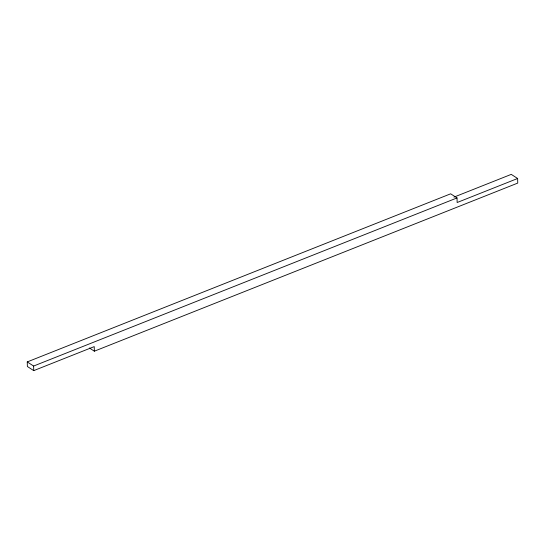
<?xml version="1.0" encoding="UTF-8"?>
<svg xmlns="http://www.w3.org/2000/svg" width="545" height="545" viewBox="0 0 545 545"><rect width="100%" height="100%" fill="white"/><g stroke="black" fill="none" stroke-linecap="round" stroke-linejoin="round"><path stroke-width="0.82" d="M94.346 351.191L94.224 346.613L33.742 370.627L27.373 366.506L27.25 361.921L450.654 193.809L457.023 197.93L457.146 202.515L517.627 178.494L517.75 183.079L94.346 351.191L89.394 347.989M453.917 197.14L511.258 174.373L517.627 178.494M27.25 361.921L33.62 366.042L457.023 197.93M33.62 366.042L33.742 370.627"/></g></svg>
